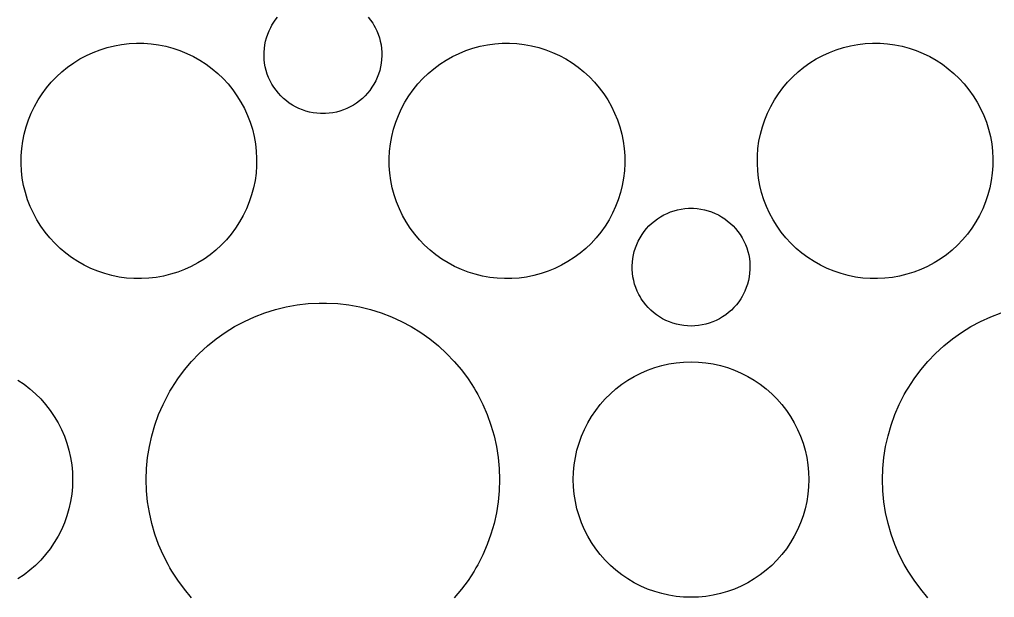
# Model space of a CAD drawing. Header units: metres. Extents: x -75 to 75, y 0 to 231.
# Drawn here: x -10.3 to 22.8, y 60.94 to 80.58 of the extents above; entities that cross this region are included whole.
import ezdxf

# ---------------------------------------------------------------- set-up
doc = ezdxf.new("R2010")
doc.units = ezdxf.units.M

msp = doc.modelspace()

# ---------------------------------------------------------------- linework, layer by layer
for p, q in [((-1.73225, 80.3848), (-1.68915, 80.4565)), ((-1.68915, 80.4565), (-1.61858, 80.5611)), ((-1.61858, 80.5611), (-1.54076, 80.6614)), ((1.54076, 80.6614), (1.61858, 80.5611)), ((1.61858, 80.5611), (1.68915, 80.4565)), ((1.68915, 80.4565), (1.73187, 80.3852)), ((-1.87492, 80.0819), (-1.828, 80.1983)), ((-1.828, 80.1983), (-1.77231, 80.3127)), ((-1.77231, 80.3127), (-1.73225, 80.3848)), ((1.73187, 80.3852), (1.77231, 80.3127)), ((1.77231, 80.3127), (1.828, 80.1983)), ((1.828, 80.1983), (1.87492, 80.0819)), ((-1.97296, 79.7184), (-1.94778, 79.8416)), ((-1.94778, 79.8416), (-1.91536, 79.9629)), ((-1.91536, 79.9629), (-1.87492, 80.0819)), ((1.87492, 80.0819), (1.91536, 79.9629)), ((1.91536, 79.9629), (1.94778, 79.8416)), ((1.94778, 79.8416), (1.97296, 79.7184)), ((-8.02994, 79.3598), (-7.79991, 79.4651)), ((-7.79991, 79.4651), (-7.56721, 79.5547)), ((-7.56721, 79.5547), (-7.32689, 79.6295)), ((-7.32689, 79.6295), (-7.08122, 79.6902)), ((-7.08122, 79.6902), (-6.83594, 79.7344)), ((-6.83594, 79.7344), (-6.58455, 79.763)), ((-6.58455, 79.763), (-6.33507, 79.7764)), ((-6.33507, 79.7764), (-6.08215, 79.7741)), ((-6.08215, 79.7741), (-5.83305, 79.7554)), ((-5.83305, 79.7554), (-5.58281, 79.7215)), ((-5.58281, 79.7215), (-5.33638, 79.6715)), ((-5.33638, 79.6715), (-5.09529, 79.6066)), ((-5.09529, 79.6066), (-4.85687, 79.5265)), ((-4.85687, 79.5265), (-4.62265, 79.4312)), ((-2.00005, 79.343), (-1.99928, 79.4704)), ((-1.99928, 79.4704), (-1.98936, 79.594)), ((-1.98936, 79.594), (-1.97296, 79.7184)), ((1.97296, 79.7184), (1.98936, 79.594)), ((1.98936, 79.594), (1.9989, 79.4704)), ((1.9989, 79.4704), (2.00043, 79.343)), ((4.62265, 79.4312), (4.85687, 79.5265)), ((4.85687, 79.5265), (5.09529, 79.6066)), ((5.09529, 79.6066), (5.33638, 79.6715)), ((5.33638, 79.6715), (5.58281, 79.7215)), ((5.58281, 79.7215), (5.83305, 79.7554)), ((5.83305, 79.7554), (6.08215, 79.7737)), ((6.08215, 79.7737), (6.33507, 79.7768)), ((6.33507, 79.7768), (6.58493, 79.763)), ((6.58493, 79.763), (6.83594, 79.7344)), ((6.83594, 79.7344), (7.08122, 79.6898)), ((7.08122, 79.6898), (7.32689, 79.6295)), ((7.32689, 79.6295), (7.56721, 79.5547)), ((7.56721, 79.5547), (7.79991, 79.4651)), ((7.79991, 79.4651), (8.02994, 79.3598)), ((16.9701, 79.3598), (17.2001, 79.4651)), ((17.2001, 79.4651), (17.4328, 79.5547)), ((17.4328, 79.5547), (17.6731, 79.6295)), ((17.6731, 79.6295), (17.9188, 79.6902)), ((17.9188, 79.6902), (18.1641, 79.7344)), ((18.1641, 79.7344), (18.4155, 79.763)), ((18.4155, 79.763), (18.6649, 79.7764)), ((18.6649, 79.7764), (18.9178, 79.7741)), ((18.9178, 79.7741), (19.1669, 79.7554)), ((19.1669, 79.7554), (19.4172, 79.7215)), ((19.4172, 79.7215), (19.6636, 79.6715)), ((19.6636, 79.6715), (19.9047, 79.6066)), ((19.9047, 79.6066), (20.1431, 79.5265)), ((20.1431, 79.5265), (20.3773, 79.4312)), ((-8.46405, 79.1088), (-8.24928, 79.2419)), ((-8.24928, 79.2419), (-8.02994, 79.3598)), ((-4.62265, 79.4312), (-4.39682, 79.3217)), ((-4.39682, 79.3217), (-4.179, 79.1992)), ((-4.179, 79.1992), (-3.96729, 79.0615)), ((-1.99356, 79.2194), (-2.00005, 79.343)), ((-1.97906, 79.0943), (-1.99356, 79.2194)), ((1.99356, 79.2191), (1.97906, 79.0943)), ((2.00043, 79.343), (1.99356, 79.2191)), ((3.96729, 79.0615), (4.179, 79.1992)), ((4.179, 79.1992), (4.39682, 79.3217)), ((4.39682, 79.3217), (4.62265, 79.4312)), ((8.02994, 79.3598), (8.24928, 79.2419)), ((8.24928, 79.2419), (8.46405, 79.1092)), ((16.5359, 79.1088), (16.7507, 79.2419)), ((16.7507, 79.2419), (16.9701, 79.3598)), ((20.3773, 79.4312), (20.6032, 79.3217)), ((20.6032, 79.3217), (20.821, 79.1992)), ((20.821, 79.1992), (21.0327, 79.0615)), ((-9.04961, 78.635), (-8.86459, 78.8055)), ((-8.86459, 78.8055), (-8.66814, 78.9642)), ((-8.66814, 78.9642), (-8.46405, 79.1088)), ((-3.96729, 79.0615), (-3.76511, 78.9116)), ((-3.76511, 78.9116), (-3.57323, 78.7495)), ((-1.95694, 78.9707), (-1.97906, 79.0943)), ((-1.9268, 78.8486), (-1.95694, 78.9707)), ((-1.88904, 78.7273), (-1.9268, 78.8486)), ((1.92642, 78.8471), (1.88904, 78.7273)), ((1.95656, 78.9692), (1.92642, 78.8471)), ((1.97906, 79.0943), (1.95656, 78.9692)), ((3.57323, 78.7495), (3.76511, 78.9116)), ((3.76511, 78.9116), (3.96729, 79.0615)), ((8.46405, 79.1092), (8.66814, 78.9642)), ((8.66814, 78.9642), (8.86459, 78.8055)), ((8.86459, 78.8055), (9.04961, 78.635)), ((15.9504, 78.635), (16.1354, 78.8055)), ((16.1354, 78.8055), (16.3319, 78.9642)), ((16.3319, 78.9642), (16.5359, 79.1088)), ((21.0327, 79.0615), (21.2349, 78.9116)), ((21.2349, 78.9116), (21.4268, 78.7495)), ((-9.22356, 78.4534), (-9.04961, 78.635)), ((-3.57323, 78.7495), (-3.39165, 78.5755)), ((-3.39165, 78.5755), (-3.22266, 78.3916)), ((-1.84402, 78.6118), (-1.88904, 78.7273)), ((-1.79214, 78.4973), (-1.84402, 78.6118)), ((-1.73225, 78.3848), (-1.79214, 78.4973)), ((1.79138, 78.4958), (1.73225, 78.3848)), ((1.84364, 78.6106), (1.79138, 78.4958)), ((1.88904, 78.7273), (1.84364, 78.6106)), ((3.22266, 78.3916), (3.39165, 78.5755)), ((3.39165, 78.5755), (3.57323, 78.7495)), ((9.04961, 78.635), (9.22356, 78.4534)), ((15.7764, 78.4534), (15.9504, 78.635)), ((21.4268, 78.7495), (21.6084, 78.5755)), ((21.6084, 78.5755), (21.7773, 78.3916)), ((-9.53484, 78.0594), (-9.38416, 78.2627)), ((-9.38416, 78.2627), (-9.22356, 78.4534)), ((-3.22266, 78.3916), (-3.06396, 78.1956)), ((-3.06396, 78.1956), (-2.91901, 77.9919)), ((-1.66512, 78.278), (-1.73225, 78.3848)), ((-1.59302, 78.1761), (-1.66512, 78.278)), ((-1.51367, 78.0773), (-1.59302, 78.1761)), ((1.59225, 78.175), (1.51367, 78.0773)), ((1.6655, 78.278), (1.59225, 78.175)), ((1.73225, 78.3848), (1.6655, 78.278)), ((2.91901, 77.9919), (3.06396, 78.1956)), ((3.06396, 78.1956), (3.22266, 78.3916)), ((9.22356, 78.4534), (9.38416, 78.2627)), ((9.38416, 78.2627), (9.53484, 78.0594)), ((15.4652, 78.0594), (15.6158, 78.2627)), ((15.6158, 78.2627), (15.7764, 78.4534)), ((21.7773, 78.3916), (21.936, 78.1956)), ((21.936, 78.1956), (22.081, 77.9919)), ((-9.79462, 77.631), (-9.67178, 77.8488)), ((-9.67178, 77.8488), (-9.53484, 78.0594)), ((-2.91901, 77.9919), (-2.78511, 77.7756)), ((-1.42975, 77.9861), (-1.51367, 78.0773)), ((-1.33896, 77.8992), (-1.42975, 77.9861)), ((-1.24283, 77.8183), (-1.33896, 77.8992)), ((-1.14174, 77.7431), (-1.24283, 77.8183)), ((1.24283, 77.8183), (1.14059, 77.7424)), ((1.33896, 77.8992), (1.24283, 77.8183)), ((1.4286, 77.985), (1.33896, 77.8992)), ((1.51367, 78.0773), (1.4286, 77.985)), ((2.78511, 77.7756), (2.91901, 77.9919)), ((9.53484, 78.0594), (9.67178, 77.8488)), ((9.67178, 77.8488), (9.79462, 77.631)), ((15.2054, 77.631), (15.3282, 77.8488)), ((15.3282, 77.8488), (15.4652, 78.0594)), ((22.081, 77.9919), (22.2149, 77.7756)), ((-9.90486, 77.4036), (-9.79462, 77.631)), ((-2.78511, 77.7756), (-2.66647, 77.5543)), ((-2.66647, 77.5543), (-2.56233, 77.3258)), ((-1.03531, 77.6741), (-1.14174, 77.7431)), ((-0.92735, 77.6127), (-1.03531, 77.6741)), ((-0.81406, 77.5585), (-0.92735, 77.6127)), ((-0.69656, 77.5105), (-0.81406, 77.5585)), ((-0.57716, 77.47), (-0.69656, 77.5105)), ((0.69656, 77.5105), (0.57716, 77.47)), ((0.81406, 77.5585), (0.69656, 77.5105)), ((0.92583, 77.6119), (0.81406, 77.5585)), ((1.03531, 77.6741), (0.92583, 77.6119)), ((1.14059, 77.7424), (1.03531, 77.6741)), ((2.56233, 77.3258), (2.66647, 77.5543)), ((2.66647, 77.5543), (2.78511, 77.7756)), ((9.79462, 77.631), (9.90486, 77.4036)), ((15.0951, 77.4036), (15.2054, 77.631)), ((22.2149, 77.7756), (22.3335, 77.5543)), ((22.3335, 77.5543), (22.4377, 77.3258)), ((-10.0796, 76.9329), (-9.99908, 77.1713)), ((-9.99908, 77.1713), (-9.90486, 77.4036)), ((-2.56233, 77.3258), (-2.47269, 77.0931)), ((-0.45738, 77.438), (-0.57716, 77.47)), ((-0.33417, 77.4132), (-0.45738, 77.438)), ((-0.20828, 77.396), (-0.33417, 77.4132)), ((-0.08392, 77.3865), (-0.20828, 77.396)), ((0.00038, 77.3861), (-0.08392, 77.3865)), ((0.0843, 77.3869), (0.00038, 77.3861)), ((0.20828, 77.396), (0.0843, 77.3869)), ((0.33417, 77.4132), (0.20828, 77.396)), ((0.45738, 77.438), (0.33417, 77.4132)), ((0.57716, 77.47), (0.45738, 77.438)), ((2.47269, 77.0931), (2.56233, 77.3258)), ((9.90486, 77.4036), (9.99908, 77.1713)), ((9.99908, 77.1713), (10.0796, 76.9329)), ((14.9204, 76.9329), (15.0009, 77.1713)), ((15.0009, 77.1713), (15.0951, 77.4036)), ((22.4377, 77.3258), (22.5273, 77.0931)), ((-10.1448, 76.6899), (-10.0796, 76.9329)), ((-2.47269, 77.0931), (-2.39716, 76.8517)), ((-2.39716, 76.8517), (-2.33688, 76.6075)), ((2.33727, 76.6075), (2.39716, 76.8517)), ((2.39716, 76.8517), (2.47269, 77.0931)), ((10.0796, 76.9329), (10.1448, 76.6899)), ((14.8552, 76.6899), (14.9204, 76.9329)), ((22.5273, 77.0931), (22.6028, 76.8517)), ((22.6028, 76.8517), (22.6631, 76.6075)), ((-10.1944, 76.4439), (-10.1448, 76.6899)), ((-2.33688, 76.6075), (-2.29225, 76.3599)), ((2.29225, 76.3599), (2.33727, 76.6075)), ((10.1448, 76.6899), (10.1944, 76.4439)), ((14.8056, 76.4439), (14.8552, 76.6899)), ((22.6631, 76.6075), (22.7077, 76.3599)), ((-10.247, 75.9457), (-10.2283, 76.1948)), ((-10.2283, 76.1948), (-10.1944, 76.4439)), ((-2.29225, 76.3599), (-2.26402, 76.1105)), ((2.26402, 76.1105), (2.29225, 76.3599)), ((10.1944, 76.4439), (10.2283, 76.1948)), ((10.2283, 76.1948), (10.2467, 75.9457)), ((14.753, 75.9457), (14.7717, 76.1948)), ((14.7717, 76.1948), (14.8056, 76.4439)), ((22.7077, 76.3599), (22.736, 76.1105)), ((-10.2493, 75.6931), (-10.247, 75.9457)), ((-2.26402, 76.1105), (-2.25067, 75.861)), ((-2.25067, 75.861), (-2.25296, 75.6084)), ((2.25029, 75.861), (2.26402, 76.1105)), ((2.25334, 75.6084), (2.25029, 75.861)), ((10.2467, 75.9457), (10.2497, 75.6931)), ((14.7507, 75.6931), (14.753, 75.9457)), ((22.736, 76.1105), (22.7493, 75.861)), ((22.7493, 75.861), (22.747, 75.6084)), ((-10.236, 75.4436), (-10.2493, 75.6931)), ((-2.25296, 75.6084), (-2.27165, 75.3593)), ((2.27165, 75.3593), (2.25334, 75.6084)), ((10.2497, 75.6931), (10.236, 75.4417)), ((14.764, 75.4436), (14.7507, 75.6931)), ((22.747, 75.6084), (22.7283, 75.3593)), ((-10.2077, 75.1942), (-10.236, 75.4436)), ((-10.1631, 74.9466), (-10.2077, 75.1942)), ((-2.27165, 75.3593), (-2.30598, 75.1087)), ((2.3056, 75.1102), (2.27165, 75.3593)), ((10.2074, 75.1923), (10.1627, 74.9466)), ((10.236, 75.4417), (10.2074, 75.1923)), ((14.7923, 75.1942), (14.764, 75.4436)), ((14.8369, 74.9466), (14.7923, 75.1942)), ((22.7283, 75.3593), (22.694, 75.1087)), ((-10.1028, 74.7025), (-10.1631, 74.9466)), ((-2.35558, 74.8627), (-2.42081, 74.6197)), ((-2.30598, 75.1087), (-2.35558, 74.8627)), ((2.35519, 74.8642), (2.3056, 75.1102)), ((2.42043, 74.6212), (2.35519, 74.8642)), ((10.1627, 74.9466), (10.1025, 74.7009)), ((14.8972, 74.7025), (14.8369, 74.9466)), ((22.6444, 74.8627), (22.5792, 74.6197)), ((22.694, 75.1087), (22.6444, 74.8627)), ((-10.0273, 74.461), (-10.1028, 74.7025)), ((-2.42081, 74.6197), (-2.50092, 74.3828)), ((2.50092, 74.3828), (2.42043, 74.6212)), ((10.1025, 74.7009), (10.0273, 74.461)), ((14.9727, 74.461), (14.8972, 74.7025)), ((22.5792, 74.6197), (22.4991, 74.3828)), ((-9.93767, 74.2283), (-10.0273, 74.461)), ((-9.83353, 73.9998), (-9.93767, 74.2283)), ((-2.50092, 74.3828), (-2.5959, 74.1489)), ((2.59514, 74.1505), (2.50092, 74.3828)), ((9.93729, 74.2271), (9.83276, 73.9983)), ((10.0273, 74.461), (9.93729, 74.2271)), ((12.2917, 74.1581), (12.4157, 74.1673)), ((12.4157, 74.1673), (12.4996, 74.168)), ((12.4996, 74.168), (12.5839, 74.1676)), ((12.5839, 74.1676), (12.7083, 74.1581)), ((15.0623, 74.2283), (14.9727, 74.461)), ((15.1665, 73.9998), (15.0623, 74.2283)), ((22.4991, 74.3828), (22.4041, 74.1489)), ((-9.71451, 73.7778), (-9.83353, 73.9998)), ((-2.70538, 73.9231), (-2.82822, 73.7053)), ((-2.5959, 74.1489), (-2.70538, 73.9231)), ((2.70538, 73.9231), (2.59514, 74.1505)), ((2.82822, 73.7053), (2.70538, 73.9231)), ((9.83276, 73.9983), (9.71451, 73.7778)), ((11.3583, 73.811), (11.4647, 73.88)), ((11.4647, 73.88), (11.5726, 73.9414)), ((11.5726, 73.9414), (11.6859, 73.9956)), ((11.6859, 73.9956), (11.8034, 74.0437)), ((11.8034, 74.0437), (11.9232, 74.0841)), ((11.9232, 74.0841), (12.0426, 74.1161)), ((12.0426, 74.1161), (12.1658, 74.1409)), ((12.1658, 74.1409), (12.2917, 74.1581)), ((12.7083, 74.1581), (12.8342, 74.1409)), ((12.8342, 74.1409), (12.9574, 74.1161)), ((12.9574, 74.1161), (13.0768, 74.0841)), ((13.0768, 74.0841), (13.1966, 74.0437)), ((13.1966, 74.0437), (13.3141, 73.9956)), ((13.3141, 73.9956), (13.4274, 73.9414)), ((13.4274, 73.9414), (13.5353, 73.88)), ((13.5353, 73.88), (13.6417, 73.811)), ((15.2855, 73.7778), (15.1665, 73.9998)), ((22.2946, 73.9231), (22.1718, 73.7053)), ((22.4041, 74.1489), (22.2946, 73.9231)), ((-9.58099, 73.5622), (-9.71451, 73.7778)), ((-9.43604, 73.3585), (-9.58099, 73.5622)), ((-2.82822, 73.7053), (-2.96593, 73.4936)), ((2.96516, 73.4947), (2.82822, 73.7053)), ((9.58099, 73.5622), (9.43527, 73.3574)), ((9.71451, 73.7778), (9.58099, 73.5622)), ((10.9863, 73.4768), (11.0703, 73.568)), ((11.0703, 73.568), (11.161, 73.6549)), ((11.161, 73.6549), (11.2572, 73.7358)), ((11.2572, 73.7358), (11.3583, 73.811)), ((13.6417, 73.811), (13.7428, 73.7358)), ((13.7428, 73.7358), (13.839, 73.6549)), ((13.839, 73.6549), (13.9297, 73.568)), ((13.9297, 73.568), (14.0137, 73.4768)), ((15.419, 73.5622), (15.2855, 73.7778)), ((15.564, 73.3585), (15.419, 73.5622)), ((22.1718, 73.7053), (22.0341, 73.4936)), ((-9.27734, 73.1625), (-9.43604, 73.3585)), ((-3.11584, 73.2914), (-3.27759, 73.0995)), ((-2.96593, 73.4936), (-3.11584, 73.2914)), ((3.11584, 73.2914), (2.96516, 73.4947)), ((3.27644, 73.1007), (3.11584, 73.2914)), ((9.43527, 73.3574), (9.27734, 73.1625)), ((10.7079, 73.0568), (10.7677, 73.1693)), ((10.7677, 73.1693), (10.8345, 73.2761)), ((10.8345, 73.2761), (10.907, 73.378)), ((10.907, 73.378), (10.9863, 73.4768)), ((14.0137, 73.4768), (14.093, 73.378)), ((14.093, 73.378), (14.1651, 73.2761)), ((14.1651, 73.2761), (14.2323, 73.1693)), ((14.2323, 73.1693), (14.2921, 73.0568)), ((15.7227, 73.1625), (15.564, 73.3585)), ((21.8842, 73.2914), (21.7224, 73.0995)), ((22.0341, 73.4936), (21.8842, 73.2914)), ((-9.10835, 72.9786), (-9.27734, 73.1625)), ((-8.92677, 72.8046), (-9.10835, 72.9786)), ((-3.45154, 72.9179), (-3.63541, 72.7486)), ((-3.27759, 73.0995), (-3.45154, 72.9179)), ((3.45039, 72.9191), (3.27644, 73.1007)), ((3.63541, 72.7486), (3.45039, 72.9191)), ((9.10721, 72.9774), (8.92677, 72.8046)), ((9.27734, 73.1625), (9.10721, 72.9774)), ((10.611, 72.8268), (10.656, 72.9424)), ((10.656, 72.9424), (10.7079, 73.0568)), ((14.2921, 73.0568), (14.344, 72.9424)), ((14.344, 72.9424), (14.389, 72.8268)), ((15.8916, 72.9786), (15.7227, 73.1625)), ((16.0732, 72.8046), (15.8916, 72.9786)), ((21.5485, 72.9179), (21.3646, 72.7486)), ((21.7224, 73.0995), (21.5485, 72.9179)), ((-8.73489, 72.6425), (-8.92677, 72.8046)), ((-8.53271, 72.4926), (-8.73489, 72.6425)), ((-3.83186, 72.5899), (-4.03595, 72.4453)), ((-3.63541, 72.7486), (-3.83186, 72.5899)), ((3.83186, 72.5899), (3.63541, 72.7486)), ((4.03595, 72.4449), (3.83186, 72.5899)), ((8.73489, 72.6425), (8.53157, 72.4918)), ((8.92677, 72.8046), (8.73489, 72.6425)), ((10.5209, 72.4598), (10.5431, 72.5834)), ((10.5431, 72.5834), (10.5732, 72.7055)), ((10.5732, 72.7055), (10.611, 72.8268)), ((14.389, 72.8268), (14.4268, 72.7055)), ((14.4268, 72.7055), (14.4569, 72.5834)), ((14.4569, 72.5834), (14.4791, 72.4598)), ((16.2651, 72.6425), (16.0732, 72.8046)), ((16.4673, 72.4926), (16.2651, 72.6425)), ((21.1681, 72.5899), (20.9641, 72.4453)), ((21.3646, 72.7486), (21.1681, 72.5899)), ((-8.321, 72.3549), (-8.53271, 72.4926)), ((-8.10318, 72.2324), (-8.321, 72.3549)), ((-7.87735, 72.123), (-8.10318, 72.2324)), ((-4.47159, 72.1935), (-4.70009, 72.089)), ((-4.25072, 72.3122), (-4.47159, 72.1935)), ((-4.03595, 72.4453), (-4.25072, 72.3122)), ((4.25072, 72.3122), (4.03595, 72.4449)), ((4.47006, 72.1943), (4.25072, 72.3122)), ((4.70009, 72.089), (4.47006, 72.1943)), ((8.10318, 72.2324), (7.87735, 72.123)), ((8.321, 72.3549), (8.10318, 72.2324)), ((8.53157, 72.4918), (8.321, 72.3549)), ((10.4996, 72.2111), (10.5064, 72.3351)), ((10.5011, 72.0837), (10.4996, 72.2111)), ((10.5064, 72.3351), (10.5209, 72.4598)), ((14.4791, 72.4598), (14.4936, 72.3347)), ((14.4936, 72.3347), (14.5, 72.2111)), ((14.5, 72.2111), (14.4993, 72.0837)), ((16.679, 72.3549), (16.4673, 72.4926)), ((16.8968, 72.2324), (16.679, 72.3549)), ((17.1227, 72.123), (16.8968, 72.2324)), ((20.5284, 72.1935), (20.2999, 72.089)), ((20.7493, 72.3122), (20.5284, 72.1935)), ((20.9641, 72.4453), (20.7493, 72.3122)), ((-7.64313, 72.0276), (-7.87735, 72.123)), ((-7.40509, 71.9475), (-7.64313, 72.0276)), ((-7.16362, 71.8826), (-7.40509, 71.9475)), ((-6.91719, 71.8327), (-7.16362, 71.8826)), ((-5.41878, 71.8639), (-5.66406, 71.8197)), ((-5.17311, 71.9246), (-5.41878, 71.8639)), ((-4.93279, 71.9994), (-5.17311, 71.9246)), ((-4.70009, 72.089), (-4.93279, 71.9994)), ((4.93279, 71.9994), (4.70009, 72.089)), ((5.17311, 71.9246), (4.93279, 71.9994)), ((5.41878, 71.8639), (5.17311, 71.9246)), ((5.66406, 71.8197), (5.41878, 71.8639)), ((7.16362, 71.8826), (6.91719, 71.8327)), ((7.40509, 71.9475), (7.16362, 71.8826)), ((7.64313, 72.0276), (7.40509, 71.9475)), ((7.87735, 72.123), (7.64313, 72.0276)), ((10.5106, 71.9601), (10.5011, 72.0837)), ((10.527, 71.8357), (10.5106, 71.9601)), ((14.4894, 71.9601), (14.4726, 71.8342)), ((14.4993, 72.0837), (14.4894, 71.9601)), ((17.3569, 72.0276), (17.1227, 72.123)), ((17.5949, 71.9475), (17.3569, 72.0276)), ((17.8364, 71.8826), (17.5949, 71.9475)), ((18.0828, 71.8327), (17.8364, 71.8826)), ((19.5812, 71.8639), (19.3359, 71.8197)), ((19.8269, 71.9246), (19.5812, 71.8639)), ((20.0672, 71.9994), (19.8269, 71.9246)), ((20.2999, 72.089), (20.0672, 71.9994)), ((-6.66695, 71.7987), (-6.91719, 71.8327)), ((-6.41785, 71.78), (-6.66695, 71.7987)), ((-6.16493, 71.7777), (-6.41785, 71.78)), ((-5.91545, 71.7911), (-6.16493, 71.7777)), ((-5.66406, 71.8197), (-5.91545, 71.7911)), ((5.91507, 71.7911), (5.66406, 71.8197)), ((6.16493, 71.7773), (5.91507, 71.7911)), ((6.41785, 71.7804), (6.16493, 71.7773)), ((6.66695, 71.7987), (6.41785, 71.7804)), ((6.91719, 71.8327), (6.66695, 71.7987)), ((10.5522, 71.7125), (10.527, 71.8357)), ((10.5846, 71.5912), (10.5522, 71.7125)), ((10.6251, 71.4722), (10.5846, 71.5912)), ((14.415, 71.5897), (14.3749, 71.4722)), ((14.4474, 71.711), (14.415, 71.5897)), ((14.4726, 71.8342), (14.4474, 71.711)), ((18.3331, 71.7987), (18.0828, 71.8327)), ((18.5822, 71.78), (18.3331, 71.7987)), ((18.8351, 71.7777), (18.5822, 71.78)), ((19.0845, 71.7911), (18.8351, 71.7777)), ((19.3359, 71.8197), (19.0845, 71.7911)), ((10.672, 71.3558), (10.6251, 71.4722)), ((10.7277, 71.2414), (10.672, 71.3558)), ((10.7681, 71.1689), (10.7277, 71.2414)), ((14.2723, 71.2414), (14.2323, 71.1693)), ((14.3272, 71.3543), (14.2723, 71.2414)), ((14.3749, 71.4722), (14.3272, 71.3543)), ((-1.24817, 70.8199), (-0.87547, 70.8874)), ((-0.87547, 70.8874), (-0.50125, 70.9301)), ((-0.50125, 70.9301), (-0.12627, 70.9499)), ((-0.12627, 70.9499), (0, 70.9488)), ((0, 70.9488), (0.12627, 70.9503)), ((0.12627, 70.9503), (0.50163, 70.9301)), ((0.50163, 70.9301), (0.87547, 70.887)), ((0.87547, 70.887), (1.24817, 70.8199)), ((10.8109, 71.0976), (10.7681, 71.1689)), ((10.8814, 70.993), (10.8109, 71.0976)), ((10.9592, 70.8927), (10.8814, 70.993)), ((11.0413, 70.7996), (10.9592, 70.8927)), ((14.0404, 70.8927), (13.9576, 70.7985)), ((14.1178, 70.9919), (14.0404, 70.8927)), ((14.1884, 71.0964), (14.1178, 70.9919)), ((14.2323, 71.1693), (14.1884, 71.0964)), ((-2.3243, 70.4823), (-1.97372, 70.6173)), ((-1.97372, 70.6173), (-1.61247, 70.7302)), ((-1.61247, 70.7302), (-1.24817, 70.8199)), ((1.24817, 70.8199), (1.61247, 70.7302)), ((1.61247, 70.7302), (1.97372, 70.6173)), ((1.97372, 70.6173), (2.3243, 70.4823)), ((11.1301, 70.7108), (11.0413, 70.7996)), ((11.2244, 70.6276), (11.1301, 70.7108)), ((11.3235, 70.5509), (11.2244, 70.6276)), ((11.4288, 70.4792), (11.3235, 70.5509)), ((13.6753, 70.5502), (13.5712, 70.4792)), ((13.7756, 70.6276), (13.6753, 70.5502)), ((13.8687, 70.7096), (13.7756, 70.6276)), ((13.9576, 70.7985), (13.8687, 70.7096)), ((22.6757, 70.4823), (23.0263, 70.6173)), ((-2.99911, 70.1477), (-2.66838, 70.3251)), ((-2.66838, 70.3251), (-2.3243, 70.4823)), ((2.3243, 70.4823), (2.66838, 70.3251)), ((2.66838, 70.3251), (2.99911, 70.1477)), ((11.5356, 70.4163), (11.4288, 70.4792)), ((11.6474, 70.359), (11.5356, 70.4163)), ((11.7626, 70.3091), (11.6474, 70.359)), ((11.8824, 70.2663), (11.7626, 70.3091)), ((12.0033, 70.2309), (11.8824, 70.2663)), ((12.1243, 70.2042), (12.0033, 70.2309)), ((12.2498, 70.1843), (12.1243, 70.2042)), ((12.8757, 70.2042), (12.7502, 70.1843)), ((12.9967, 70.2309), (12.8757, 70.2042)), ((13.1176, 70.2663), (12.9967, 70.2309)), ((13.2374, 70.3091), (13.1176, 70.2663)), ((13.3526, 70.359), (13.2374, 70.3091)), ((13.4644, 70.4163), (13.3526, 70.359)), ((13.5712, 70.4792), (13.4644, 70.4163)), ((22.0009, 70.1477), (22.3316, 70.3251)), ((22.3316, 70.3251), (22.6757, 70.4823)), ((-3.62663, 69.7308), (-3.32031, 69.9486)), ((-3.32031, 69.9486), (-2.99911, 70.1477)), ((2.99911, 70.1477), (3.32031, 69.949)), ((3.32031, 69.949), (3.62663, 69.7308)), ((12.3749, 70.1725), (12.2498, 70.1843)), ((12.5, 70.1679), (12.3749, 70.1725)), ((12.6251, 70.1725), (12.5, 70.1679)), ((12.7502, 70.1843), (12.6251, 70.1725)), ((21.3734, 69.7308), (21.6797, 69.9486)), ((21.6797, 69.9486), (22.0009, 70.1477)), ((-3.92113, 69.4931), (-3.62663, 69.7308)), ((3.62663, 69.7308), (3.92113, 69.4931)), ((21.0789, 69.4931), (21.3734, 69.7308)), ((-4.459, 68.9659), (-4.19846, 69.2379)), ((-4.19846, 69.2379), (-3.92113, 69.4931)), ((3.92113, 69.4931), (4.19846, 69.2379)), ((4.19846, 69.2379), (4.459, 68.9659)), ((20.541, 68.9659), (20.8015, 69.2379)), ((20.8015, 69.2379), (21.0789, 69.4931)), ((-4.70123, 68.679), (-4.459, 68.9659)), ((4.459, 68.9659), (4.70123, 68.679)), ((11.5051, 68.8263), (11.7496, 68.8805)), ((11.7496, 68.8805), (11.9991, 68.9201)), ((11.9991, 68.9201), (12.2478, 68.9434)), ((12.2478, 68.9434), (12.5, 68.9514)), ((12.5, 68.9514), (12.7522, 68.9438)), ((12.7522, 68.9438), (13.0009, 68.9201)), ((13.0009, 68.9201), (13.2504, 68.8805)), ((13.2504, 68.8805), (13.4949, 68.8263)), ((20.2988, 68.679), (20.541, 68.9659)), ((-4.92668, 68.375), (-4.70123, 68.679)), ((4.70123, 68.679), (4.92668, 68.375)), ((10.5721, 68.4563), (10.796, 68.5703)), ((10.796, 68.5703), (11.0264, 68.6703)), ((11.0264, 68.6703), (11.2644, 68.7557)), ((11.2644, 68.7557), (11.5051, 68.8263)), ((13.4949, 68.8263), (13.7356, 68.7557)), ((13.7356, 68.7557), (13.9736, 68.6703)), ((13.9736, 68.6703), (14.204, 68.5703)), ((14.204, 68.5703), (14.4279, 68.4563)), ((20.0733, 68.375), (20.2988, 68.679)), ((-10.3573, 68.3292), (-10.1479, 68.1873)), ((-5.13229, 68.0588), (-4.92668, 68.375)), ((4.92668, 68.375), (5.13229, 68.0588)), ((10.1479, 68.1873), (10.3573, 68.3292)), ((10.3573, 68.3292), (10.5721, 68.4563)), ((14.4279, 68.4563), (14.6427, 68.3292)), ((14.6427, 68.3292), (14.8521, 68.1873)), ((19.8677, 68.0588), (20.0733, 68.375)), ((-10.1479, 68.1873), (-9.94949, 68.0328)), ((-9.94949, 68.0328), (-9.76105, 67.8669)), ((-5.25818, 67.8417), (-5.19371, 67.9497)), ((-5.19371, 67.9497), (-5.13229, 68.0588)), ((5.13229, 68.0588), (5.19333, 67.9504)), ((5.19333, 67.9504), (5.25818, 67.8417)), ((9.76105, 67.8669), (9.94949, 68.0328)), ((9.94949, 68.0328), (10.1479, 68.1873)), ((14.8521, 68.1873), (15.0505, 68.0328)), ((15.0505, 68.0328), (15.239, 67.8669)), ((19.7418, 67.8417), (19.8063, 67.9497)), ((19.8063, 67.9497), (19.8677, 68.0588)), ((-9.76105, 67.8669), (-9.58328, 67.6891)), ((-9.58328, 67.6891), (-9.41811, 67.5018)), ((-5.42908, 67.5053), (-5.25818, 67.8417)), ((5.25818, 67.8417), (5.42908, 67.5053)), ((9.41811, 67.5018), (9.58328, 67.6891)), ((9.58328, 67.6891), (9.76105, 67.8669)), ((15.239, 67.8669), (15.4167, 67.6891)), ((15.4167, 67.6891), (15.5819, 67.5018)), ((19.5709, 67.5053), (19.7418, 67.8417)), ((-9.41811, 67.5018), (-9.26323, 67.3023)), ((-9.26323, 67.3023), (-9.12209, 67.094)), ((-5.57823, 67.1612), (-5.42908, 67.5053)), ((5.42908, 67.5053), (5.57823, 67.1612)), ((9.12209, 67.094), (9.26323, 67.3023)), ((9.26323, 67.3023), (9.41811, 67.5018)), ((15.5819, 67.5018), (15.7368, 67.3023)), ((15.7368, 67.3023), (15.8779, 67.094)), ((19.4218, 67.1612), (19.5709, 67.5053)), ((-9.12209, 67.094), (-8.99429, 66.8781)), ((-8.99429, 66.8781), (-8.88023, 66.6538)), ((-5.70602, 66.8049), (-5.57823, 67.1612)), ((5.57823, 67.1612), (5.70602, 66.8049)), ((8.88023, 66.6538), (8.99429, 66.8781)), ((8.99429, 66.8781), (9.12209, 67.094)), ((15.8779, 67.094), (16.0057, 66.8781)), ((16.0057, 66.8781), (16.1198, 66.6538)), ((19.294, 66.8049), (19.4218, 67.1612)), ((-8.88023, 66.6538), (-8.78105, 66.4249)), ((-5.81169, 66.4429), (-5.70602, 66.8049)), ((5.70602, 66.8049), (5.81169, 66.4429)), ((8.78105, 66.4249), (8.88023, 66.6538)), ((16.1198, 66.6538), (16.2189, 66.4249)), ((19.1883, 66.4429), (19.294, 66.8049)), ((-8.78105, 66.4249), (-8.6956, 66.1869)), ((-5.89371, 66.0751), (-5.81169, 66.4429)), ((5.81169, 66.4429), (5.89371, 66.0751)), ((8.6956, 66.1869), (8.78105, 66.4249)), ((16.2189, 66.4249), (16.3044, 66.1869)), ((19.1063, 66.0751), (19.1883, 66.4429)), ((-8.6956, 66.1869), (-8.62503, 65.9454)), ((-8.62503, 65.9454), (-8.57048, 65.7001)), ((-5.95245, 65.7028), (-5.89371, 66.0751)), ((5.89371, 66.0751), (5.95245, 65.7028)), ((8.57048, 65.7001), (8.62503, 65.9454)), ((8.62503, 65.9454), (8.6956, 66.1869)), ((16.3044, 66.1869), (16.375, 65.9454)), ((16.375, 65.9454), (16.4295, 65.7001)), ((19.0475, 65.7028), (19.1063, 66.0751)), ((-8.57048, 65.7001), (-8.53119, 65.4522)), ((-5.98793, 65.329), (-5.95245, 65.7028)), ((5.95245, 65.7028), (5.98755, 65.329)), ((8.53119, 65.4522), (8.57048, 65.7001)), ((16.4295, 65.7001), (16.4688, 65.4522)), ((19.0121, 65.329), (19.0475, 65.7028)), ((-8.53119, 65.4522), (-8.50792, 65.2035)), ((-5.99976, 64.9525), (-5.98793, 65.329)), ((5.98755, 65.329), (5.99976, 64.9509)), ((8.50754, 65.2035), (8.53119, 65.4522)), ((16.4688, 65.4522), (16.4921, 65.2035)), ((19.0002, 64.9525), (19.0121, 65.329)), ((-8.50792, 65.2035), (-8.49991, 64.9509)), ((-8.49991, 64.9509), (-8.50754, 64.6999)), ((-5.98755, 64.5744), (-5.99976, 64.9525)), ((5.99976, 64.9509), (5.98793, 64.5744)), ((8.49991, 64.9525), (8.50754, 65.2035)), ((8.50792, 64.6999), (8.49991, 64.9525)), ((16.4921, 65.2035), (16.5001, 64.9509)), ((16.5001, 64.9509), (16.4925, 64.6999)), ((19.0125, 64.5744), (19.0002, 64.9525)), ((-8.50754, 64.6999), (-8.53119, 64.4512)), ((-5.95245, 64.2006), (-5.98755, 64.5744)), ((5.98793, 64.5744), (5.95245, 64.2006)), ((8.53119, 64.4512), (8.50792, 64.6999)), ((16.4925, 64.6999), (16.4688, 64.4512)), ((19.0475, 64.2006), (19.0125, 64.5744)), ((-8.53119, 64.4512), (-8.57086, 64.2017)), ((8.57048, 64.2033), (8.53119, 64.4512)), ((16.4688, 64.4512), (16.4291, 64.2017)), ((-8.62541, 63.9565), (-8.69598, 63.715)), ((-8.57086, 64.2017), (-8.62541, 63.9565)), ((-5.89371, 63.8283), (-5.95245, 64.2006)), ((5.95245, 64.2006), (5.89333, 63.8268)), ((8.62503, 63.958), (8.57048, 64.2033)), ((8.6956, 63.7165), (8.62503, 63.958)), ((16.3746, 63.9565), (16.304, 63.715)), ((16.4291, 64.2017), (16.3746, 63.9565)), ((19.1063, 63.8283), (19.0475, 64.2006)), ((-8.69598, 63.715), (-8.78105, 63.4785)), ((-5.81169, 63.4605), (-5.89371, 63.8283)), ((5.89333, 63.8268), (5.81131, 63.459)), ((8.78105, 63.4785), (8.6956, 63.7165)), ((16.304, 63.715), (16.2189, 63.4785)), ((19.1883, 63.4605), (19.1063, 63.8283)), ((-8.881, 63.2481), (-8.99506, 63.0241)), ((-8.78105, 63.4785), (-8.881, 63.2481)), ((-5.70602, 63.0985), (-5.81169, 63.4605)), ((5.81131, 63.459), (5.70564, 63.097)), ((8.88023, 63.2496), (8.78105, 63.4785)), ((8.99429, 63.0253), (8.88023, 63.2496)), ((16.119, 63.2481), (16.0049, 63.0241)), ((16.2189, 63.4785), (16.119, 63.2481)), ((19.294, 63.0985), (19.1883, 63.4605)), ((-8.99506, 63.0241), (-9.12209, 62.8094)), ((-5.57823, 62.7422), (-5.70602, 63.0985)), ((5.70564, 63.097), (5.57823, 62.7422)), ((9.12209, 62.8094), (8.99429, 63.0253)), ((16.0049, 63.0241), (15.8779, 62.8094)), ((19.4218, 62.7422), (19.294, 63.0985)), ((-9.26399, 62.5999), (-9.41849, 62.4016)), ((-9.12209, 62.8094), (-9.26399, 62.5999)), ((-5.42908, 62.3981), (-5.57823, 62.7422)), ((5.57823, 62.7422), (5.42831, 62.3966)), ((9.26323, 62.6011), (9.12209, 62.8094)), ((9.41811, 62.4016), (9.26323, 62.6011)), ((15.736, 62.5999), (15.5815, 62.4016)), ((15.8779, 62.8094), (15.736, 62.5999)), ((19.5709, 62.3981), (19.4218, 62.7422)), ((-9.41849, 62.4016), (-9.58443, 62.2131)), ((-5.25818, 62.0617), (-5.42908, 62.3981)), ((5.42831, 62.3966), (5.25742, 62.0605)), ((9.58328, 62.2143), (9.41811, 62.4016)), ((15.5815, 62.4016), (15.4156, 62.2131)), ((19.7418, 62.0617), (19.5709, 62.3981)), ((-9.76219, 62.0354), (-9.94949, 61.8702)), ((-9.58443, 62.2131), (-9.76219, 62.0354)), ((-5.19333, 61.953), (-5.25818, 62.0617)), ((-5.13229, 61.8446), (-5.19333, 61.953)), ((5.19333, 61.953), (5.13229, 61.8446)), ((5.25742, 62.0605), (5.19333, 61.953)), ((9.76105, 62.0365), (9.58328, 62.2143)), ((9.94949, 61.8706), (9.76105, 62.0365)), ((15.2378, 62.0354), (15.0505, 61.8702)), ((15.4156, 62.2131), (15.2378, 62.0354)), ((19.8067, 61.953), (19.7418, 62.0617)), ((19.8677, 61.8446), (19.8067, 61.953)), ((-10.149, 61.7153), (-10.3573, 61.5742)), ((-9.94949, 61.8702), (-10.149, 61.7153)), ((-4.92668, 61.5284), (-5.13229, 61.8446)), ((5.13229, 61.8446), (4.92592, 61.5273)), ((10.1479, 61.7161), (9.94949, 61.8706)), ((10.3573, 61.5742), (10.1479, 61.7161)), ((14.851, 61.7153), (14.6427, 61.5742)), ((15.0505, 61.8702), (14.851, 61.7153)), ((20.0733, 61.5284), (19.8677, 61.8446)), ((-4.70123, 61.2244), (-4.92668, 61.5284)), ((4.92592, 61.5273), (4.70123, 61.2244)), ((10.5721, 61.4471), (10.3573, 61.5742)), ((10.796, 61.3331), (10.5721, 61.4471)), ((11.0264, 61.2331), (10.796, 61.3331)), ((14.204, 61.3331), (13.9736, 61.2331)), ((14.4279, 61.4471), (14.204, 61.3331)), ((14.6427, 61.5742), (14.4279, 61.4471)), ((20.2988, 61.2244), (20.0733, 61.5284)), ((-4.459, 60.9375), (-4.70123, 61.2244)), ((4.70123, 61.2244), (4.45786, 60.9364)), ((11.2644, 61.1477), (11.0264, 61.2331)), ((11.5059, 61.0771), (11.2644, 61.1477)), ((11.7496, 61.0229), (11.5059, 61.0771)), ((11.9991, 60.9833), (11.7496, 61.0229)), ((12.2478, 60.9596), (11.9991, 60.9833)), ((12.5, 60.952), (12.2478, 60.9596)), ((12.7522, 60.96), (12.5, 60.952)), ((13.0009, 60.9833), (12.7522, 60.96)), ((13.2504, 61.0229), (13.0009, 60.9833)), ((13.4941, 61.0771), (13.2504, 61.0229)), ((13.7356, 61.1477), (13.4941, 61.0771)), ((13.9736, 61.2331), (13.7356, 61.1477)), ((20.541, 60.9375), (20.2988, 61.2244))]:
    msp.add_line(p, q)

doc.saveas('drawing.dxf')
